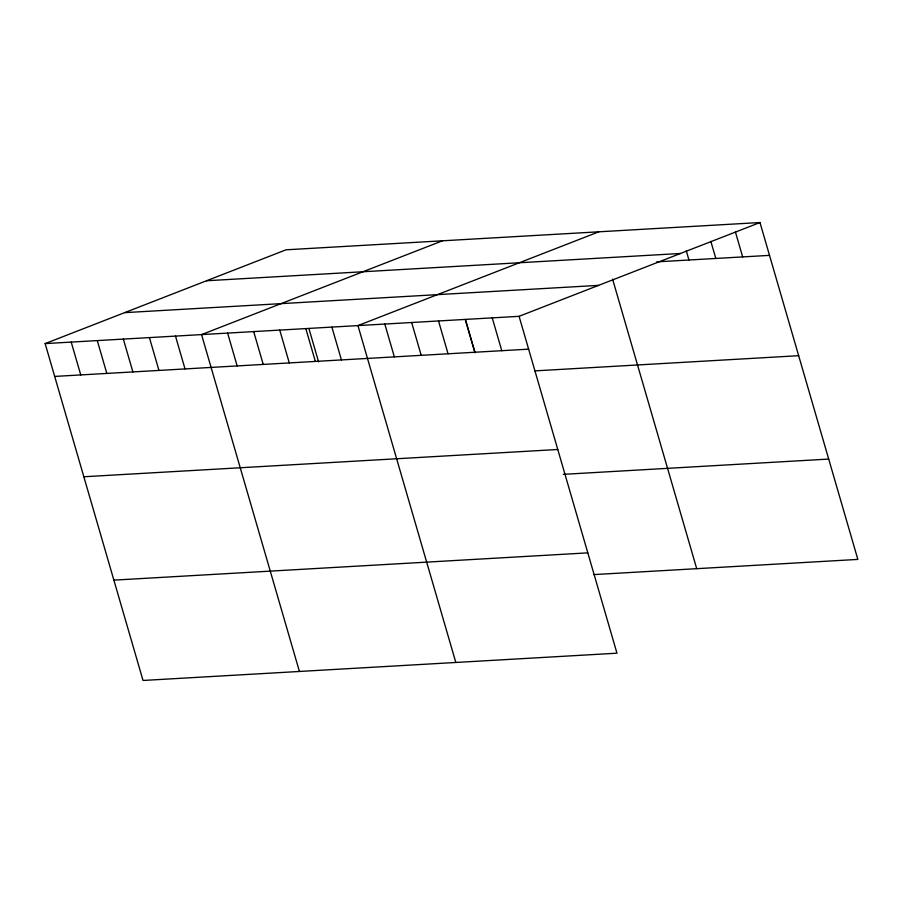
<?xml version="1.0" encoding="UTF-8"?>
<svg xmlns="http://www.w3.org/2000/svg" width="903" height="903" viewBox="0 0 903 903"><rect width="100%" height="100%" fill="white"/><g stroke="black" fill="none" stroke-linecap="round" stroke-linejoin="round"><path stroke-width="1.35" d="M45.15 343.591L519.09 316.321L616.963 653.196L143.024 680.467L45.15 343.591L286.037 249.804L759.976 222.533L857.85 559.409L593.813 574.601M442.436 240.808L201.55 334.595L299.424 671.471M598.836 231.8L357.949 325.588L455.823 662.475M519.09 316.321L759.976 222.533M206.55 280.754L680.49 253.483M656.718 261.859L769.514 255.368M124.648 312.641L598.587 285.371M54.688 376.427L528.627 349.156M534.632 370.896L798.67 355.692M83.844 476.761L557.783 449.491M563.291 474.346L828.706 459.074M113.868 580.132L587.808 552.862M735.414 231.958L742.661 256.903M710.842 241.383L715.808 258.45M686.28 250.808L688.944 259.996M612.595 279.162L696.71 568.676M492.237 317.867L501.775 350.703M465.372 319.414L474.922 352.238M465.406 319.843L474.989 352.847M438.519 320.949L448.057 353.784M411.666 322.495L421.204 355.33M384.802 324.042L394.351 356.877M331.886 327.089L341.424 359.925M309.007 328.85L318.59 361.855M305.812 328.59L315.361 361.426M279.749 330.092L289.287 362.927M253.687 331.593L263.224 364.428M227.612 333.094L237.162 365.929M175.487 336.097L185.025 368.932M149.413 337.598L158.962 370.433M123.35 339.088L132.888 371.923M97.287 340.589L106.825 373.424M71.213 342.09L80.751 374.926"/></g></svg>
